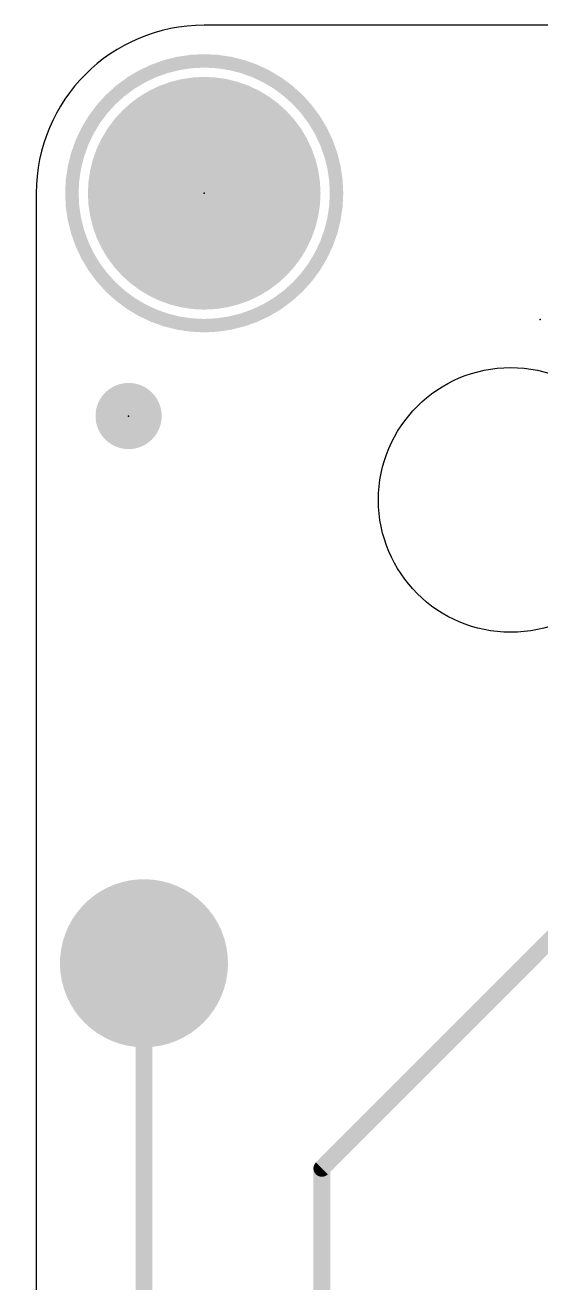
# Model space of a CAD drawing. Extents: x -17.9 to 17.9, y -20.3 to 17.9.
# Drawn here: x -17.95 to -10.15, y -1.22 to 17.78 of the extents above; entities that cross this region are included whole.
import ezdxf

# ---------------------------------------------------------------- set-up
doc = ezdxf.new("R2010")
doc.units = 0
for name, color, linetype in [('1', 12, 'CONTINUOUS'), ('16', 132, 'CONTINUOUS'), ('17', 110, 'CONTINUOUS'), ('20', 53, 'CONTINUOUS'), ('21', 40, 'CONTINUOUS'), ('23', 53, 'CONTINUOUS')]:
    doc.layers.add(name, color=color, linetype=linetype)

# ---------------------------------------------------------------- blocks, each defined once
blk = doc.blocks.new('PIE')
at = {"const_width": 0.5}
blk.add_lwpolyline([(0, -0.25, 1), (0, 0.25, 1), (0, -0.25)], format="xyb", dxfattribs=at)
blk = doc.blocks.new('ROUNDP')
at = {"const_width": 0.5}
blk.add_lwpolyline([(0, -0.25, 1), (0, 0.25, 1), (0, -0.25)], format="xyb", dxfattribs=at)

msp = doc.modelspace()

# ---------------------------------------------------------------- linework, layer by layer
at = {"layer": '1', "const_width": 0.254}
msp.add_lwpolyline([(-16.1503, -9.8847), (-16.1503, 3.6062)], dxfattribs=at)
at = {"layer": '1', "const_width": 0.127}
msp.add_lwpolyline([(-16.0868, 3.6062, 1), (-16.2138, 3.6062)], format="xyb", dxfattribs=at)
at = {"layer": '16', "const_width": 0.254}
for points in [[(-13.462, 0.508), (-3.2527, 10.7173)], [(-13.462, -12.446), (-13.462, 0.508)]]:
    msp.add_lwpolyline(points, dxfattribs=at)
at = {"layer": '16', "const_width": 0.127}
for points in [[(-13.3985, 0.508, 1), (-13.5255, 0.508)], [(-13.5069, 0.5529, 1), (-13.4171, 0.4631)]]:
    msp.add_lwpolyline(points, format="xyb", dxfattribs=at)
at = {"layer": '20'}
for p, q in [((15.24, 17.78), (-15.24, 17.78)), ((-17.78, 15.24), (-17.78, -17.78))]:
    msp.add_line(p, q, dxfattribs=at)
msp.add_circle((-10.6066, 10.6066), 2, dxfattribs=at)
msp.add_arc((-15.24, 15.24), 2.54, 90, 180, dxfattribs=at)
at = {"layer": '21', "const_width": 0.2032}
msp.add_lwpolyline([(-15.24, 13.24, 1), (-15.24, 17.24, 1), (-15.24, 13.24)], format="xyb", dxfattribs=at)
at = {"layer": '23'}
for p in [(-15.24, 15.24), (-10.16, 13.335), (-16.383, 11.8745)]:
    msp.add_point(p, dxfattribs=at)

# ---------------------------------------------------------------- block references
at = {"layer": '1'}
msp.add_blockref('PIE', (-16.383, 11.8745), dxfattribs=at)
at = {"layer": '17'}
for p, xscale, yscale, rotation in [((-15.24, 15.24), 3.516, 3.516, 180), ((-15.24, 15.24), 3.516, 3.516, 180), ((-16.1503, 3.6062), 2.54, 2.54, 315), ((-16.1503, 3.6062), 2.54, 2.54, 315)]:
    msp.add_blockref('ROUNDP', p, dxfattribs=dict(at, xscale=xscale, yscale=yscale, rotation=rotation))

doc.saveas('drawing.dxf')
